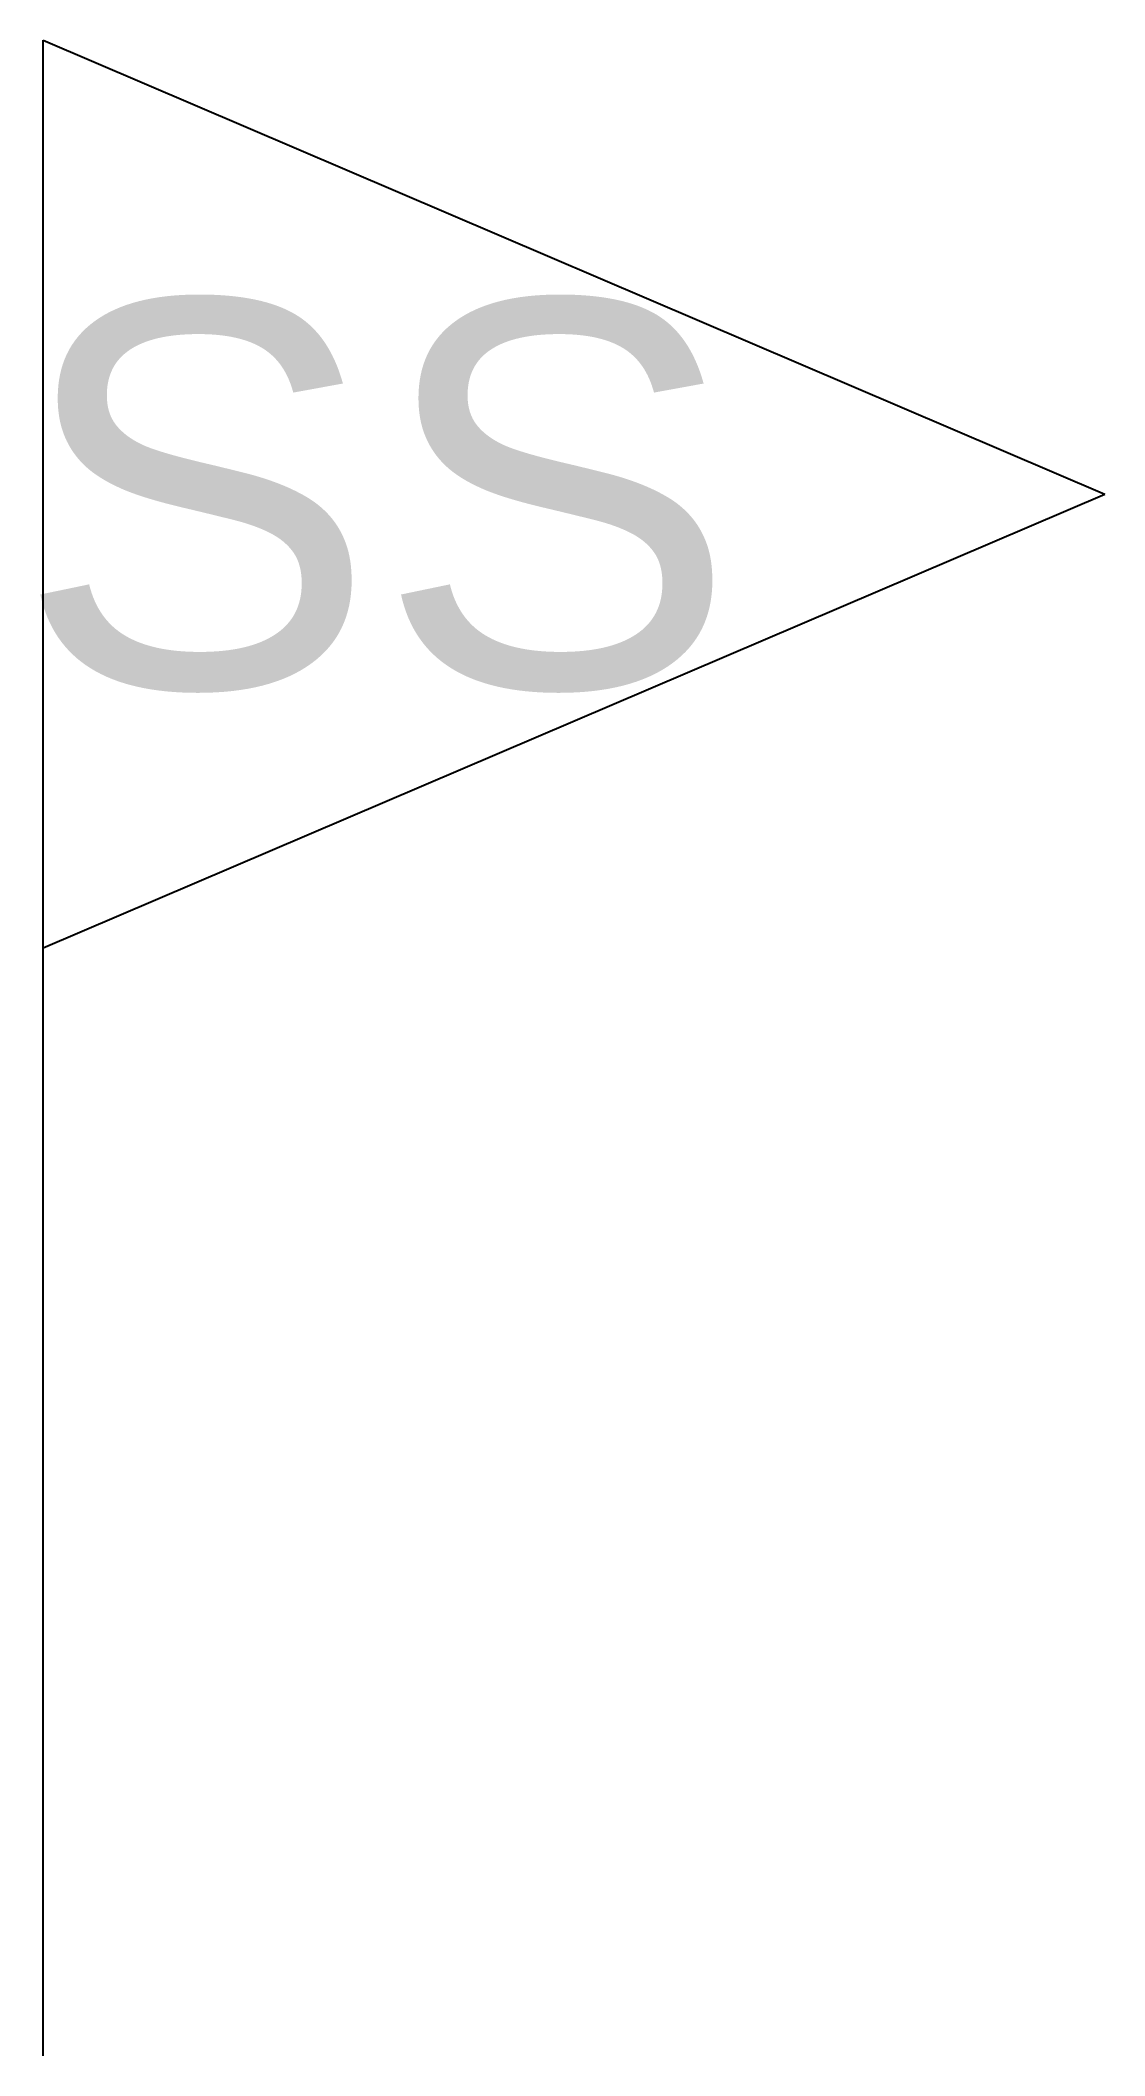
# Model space of a CAD drawing. Header units: feet. Extents: x -0.001 to 0.191, y 0 to 0.362.
import ezdxf
from ezdxf.enums import TextEntityAlignment as Align

# ---------------------------------------------------------------- set-up
doc = ezdxf.new("R2010")
doc.units = ezdxf.units.FT
doc.header["$MEASUREMENT"] = 0
doc.styles.add('Style-Arial', font='arial.ttf')

msp = doc.modelspace()

# ---------------------------------------------------------------- linework, layer by layer
for p, q in [((0, 0), (0, 0.3624)), ((0, 0.3624), (0.1908, 0.2808)), ((0, 0.1992), (0.1908, 0.2808))]:
    msp.add_line(p, q)

# ---------------------------------------------------------------- texts
at = {"style": 'Style-Arial'}
msp.add_text('SS', height=0.069602, dxfattribs=at).set_placement((0.05989, 0.28085), align=Align.MIDDLE_CENTER)

doc.saveas('drawing.dxf')
